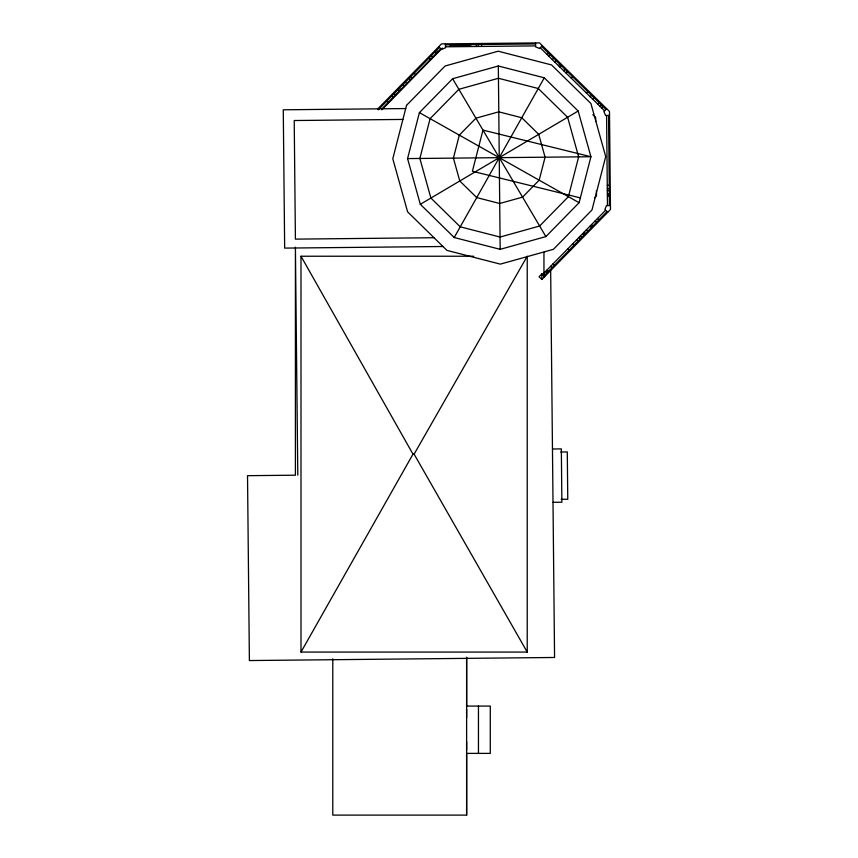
<?xml version="1.0" encoding="UTF-8"?>
<svg xmlns="http://www.w3.org/2000/svg" width="858" height="858" viewBox="0 0 858 858"><rect width="100%" height="100%" fill="white"/><g stroke="black" fill="none" stroke-linecap="round" stroke-linejoin="round"><path stroke-width="1.29" d="M466.623 815.1L466.623 753.388L490.283 753.388L490.283 706.07L466.623 706.07L466.623 657.378L466.623 815.1L332.786 815.1L332.786 658.837M466.623 750.214L466.623 741.559M466.623 717.899L466.623 709.244M407.571 158.591L419.401 112.623L452.616 78.732L498.326 65.991L544.283 77.81L578.174 111.025L590.926 156.735L579.107 202.703L545.892 236.594L500.171 249.335L454.214 237.516L420.323 204.301L407.571 158.591L590.926 156.735L482.968 130.116L472.393 171.268L580.34 197.887M454.214 237.516L544.283 77.81M527.23 652.08L414.114 454.161L527.23 256.231L527.23 652.08L300.997 652.08L412.988 454.161L300.997 256.231L473.68 256.231M377.767 108.923L441.505 43.887L539.5 42.9L609.491 111.497L610.478 209.491L541.881 279.472L539.071 276.705L541.827 273.895L544.648 276.651M378.239 109.856L439.457 47.394M381.499 109.341L440.862 48.777M381.821 109.781L442.299 48.069M542.32 45.667L539.553 48.477L535.596 46.879L535.553 42.943M547.114 54.504L548.498 53.099M548.519 55.888L549.903 54.472M552.305 59.599L553.689 58.183M554.686 61.926L556.07 60.521M558.472 65.637L559.856 64.232M559.877 67.021L561.261 65.605M563.663 70.721L565.047 69.316M566.044 73.059L567.417 71.643M571.235 78.142L572.618 76.737M586.379 92.986L587.762 91.581M590.165 96.697L591.548 95.292M592.546 99.024L593.918 97.619M597.736 104.118L599.12 102.703M600.117 106.446L601.49 105.041M601.522 107.829L602.895 106.413M606.67 108.73L603.914 111.551L605.587 115.476L609.523 115.433M594.615 197.78L596.482 195.881L596.428 190.573M542.535 274.581L605.609 210.231M543.94 275.965L607.014 211.604M420.323 204.301L578.174 111.025M445.463 44.831L535.564 43.93M449.517 46.117L470.924 45.903M445.484 46.804L535.585 45.892M405.695 108.558L283.269 109.792L284.663 248.101L442.975 246.503M402.895 119.434L294.219 120.528L295.409 239.125L434.019 237.72M607.271 185.349L609.244 185.328M607.314 188.685L609.277 188.663M607.325 190.658L609.298 190.637M607.367 193.983L609.33 193.962M607.378 195.956L609.352 195.935M610.435 205.534L606.499 205.577L604.901 209.534L607.721 212.301M552.466 448.991L561.336 448.895L561.872 502.23L553.002 502.316M560.714 452.005L567.288 451.93L567.76 499.249L561.186 499.313M412.988 454.161L414.114 454.15M419.401 112.623L579.107 202.703M541.623 46.364L605.984 109.438M540.25 47.78L604.6 110.843M592.846 114.704L595.688 117.492L595.731 121.471M438.749 46.707L441.57 49.464L445.495 47.791L445.452 43.844M436.432 50.472L437.837 51.855M435.049 51.888L436.465 53.26M431.338 55.673L432.754 57.046M597.49 218.5L598.905 219.884M429.011 58.044L430.426 59.427M595.162 220.881L596.578 222.265M591.452 224.667L592.867 226.051M590.079 226.072L591.484 227.456M586.368 229.858L587.773 231.242M584.03 232.239L585.446 233.612M582.657 233.644L584.062 235.028M414.178 73.187L415.583 74.571M580.33 236.025L581.735 237.398M578.946 237.43L580.351 238.814M410.467 76.973L411.872 78.357M576.619 239.811L578.024 241.184M409.084 78.378L410.489 79.762M572.908 243.597L574.313 244.97M405.373 82.164L406.778 83.548M403.046 84.545L404.45 85.929M567.814 248.788L569.219 250.171M399.335 88.331L400.74 89.715M397.951 89.736L399.367 91.12M394.24 93.522L395.656 94.906M391.913 95.903L393.318 97.286M386.819 101.094L388.234 102.477M552.97 263.932L554.386 265.304M550.643 266.302L552.048 267.685M546.932 270.088L548.348 271.471M545.559 271.503L546.964 272.876M452.616 78.732L545.892 236.594M608.547 115.444L609.448 205.545M606.574 115.465L607.475 205.566M550.664 270.517L554.568 657.475L249.388 660.553L247.522 475.675L295.409 475.193L295.409 247.125L297.801 475.16M541.827 273.895L541.881 279.461M498.326 65.991L500.171 249.335M481.574 44.466L481.595 46.439M478.249 44.509L478.271 46.471M476.276 44.519L476.297 46.493M543.951 252.284L543.951 277.359M478.453 706.07L478.453 753.388M300.997 256.231L300.997 652.08M406.52 105.362L392.792 158.741L407.593 211.819L446.954 250.397L500.321 264.125L553.41 249.324L591.988 209.963L605.705 156.585L590.905 103.507L551.555 64.929L498.176 51.201L445.087 66.002L406.52 105.362M430.094 118.661L419.862 158.462L430.898 198.048L460.253 226.823L500.053 237.055L539.639 226.019L568.404 196.664L578.646 156.864L567.61 117.278L538.256 88.503L498.444 78.271L458.858 89.307L430.094 118.661M459.32 135.146L453.41 158.129L459.781 180.984L476.737 197.587L499.71 203.496L522.565 197.126L539.178 180.18L545.087 157.196L538.717 134.341L521.771 117.739L498.788 111.83L475.933 118.2L459.32 135.146"/></g></svg>
